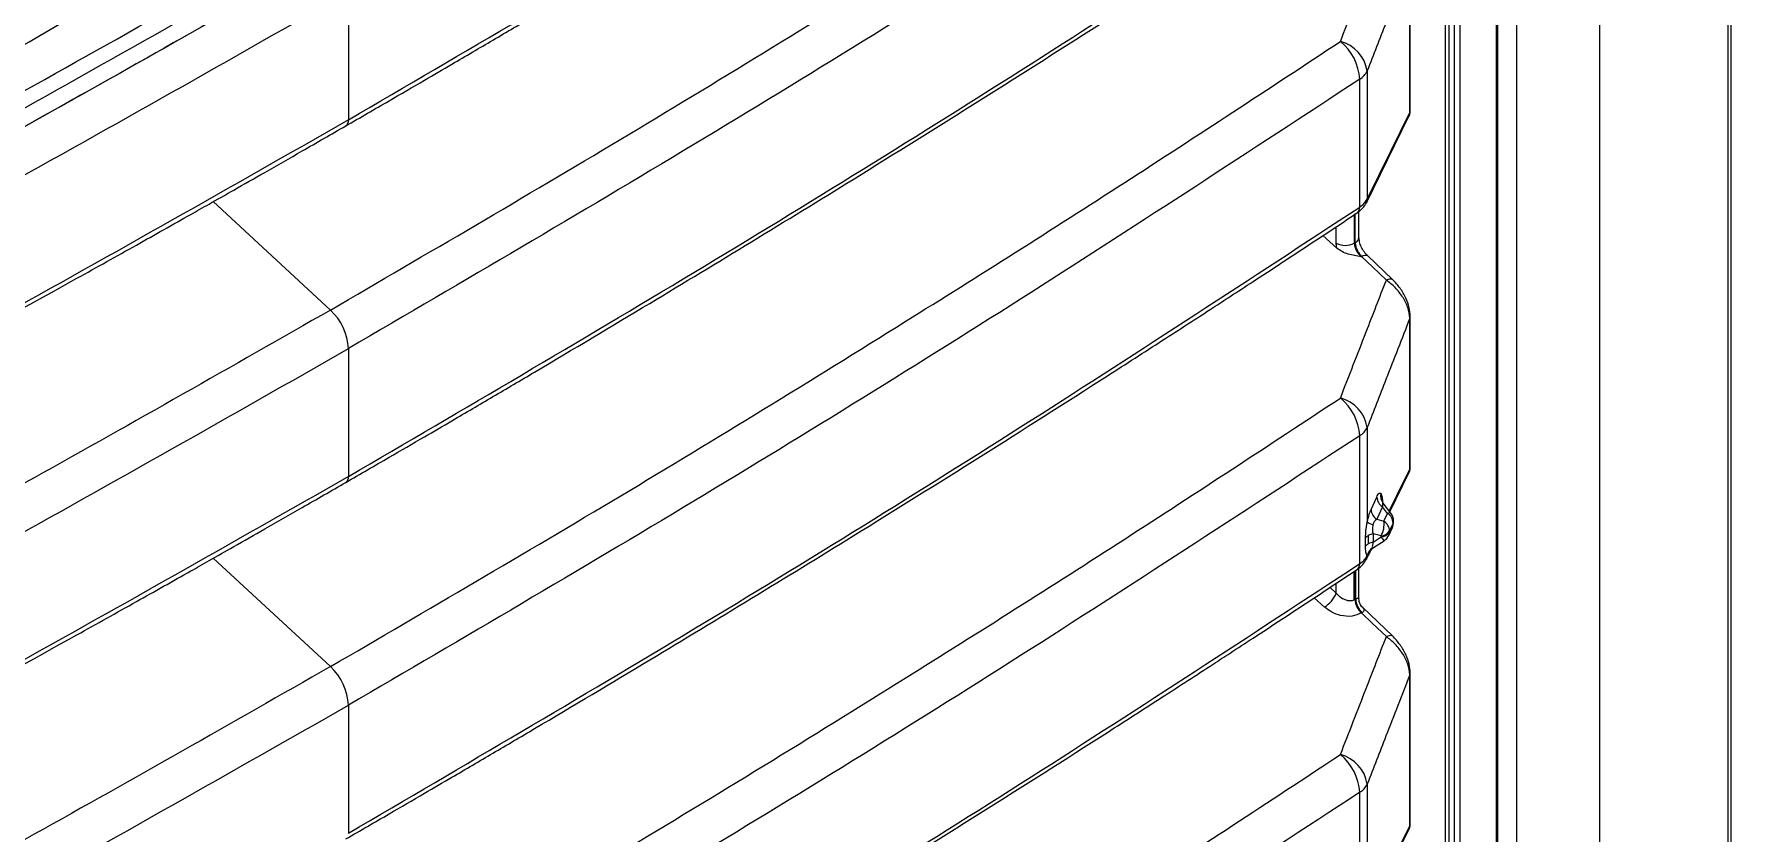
# Model space of a CAD drawing. Header units: millimetres. Extents: x -356 to 237, y 0 to 365.
# Drawn here: x -198.15 to -191.54, y 218.65 to 221.76 of the extents above; entities that cross this region are included whole.
import ezdxf

# ---------------------------------------------------------------- set-up
doc = ezdxf.new("R2010")
doc.units = ezdxf.units.MM

msp = doc.modelspace()

# ---------------------------------------------------------------- linework, layer by layer
at = {"color": 7, "linetype": 'Continuous', "lineweight": 25}
for p, q in [((-191.5528, 214.2075), (-191.5528, 225.4723)), ((-191.5412, 214.2583), (-191.5412, 225.4886)), ((-192.6539, 224.9643), (-192.6539, 213.2165)), ((-192.6397, 224.9443), (-192.6397, 213.1988)), ((-192.617, 213.1878), (-192.617, 224.9293)), ((-192.5967, 224.9195), (-192.5967, 213.1883)), ((-192.4551, 224.8508), (-192.4551, 213.1135)), ((-192.4507, 224.8487), (-192.4507, 213.1073)), ((-192.4497, 224.8482), (-192.4497, 213.1068)), ((-192.375, 213.0706), (-192.375, 224.8212)), ((-192.0533, 224.8351), (-192.0533, 213.1292)), ((-192.7916, 221.4525), (-192.7916, 222.0398)), ((-192.7899, 221.46), (-192.7899, 222.0473)), ((-196.9226, 221.9218), (-196.9226, 221.4239)), ((-192.9866, 221.0846), (-192.9866, 221.5825)), ((-192.957, 221.6146), (-192.957, 221.116)), ((-192.9604, 221.1016), (-192.795, 221.4381)), ((-197.4487, 221.1059), (-196.9929, 220.6837)), ((-193.0077, 221.0585), (-193.0077, 220.9443)), ((-193.0041, 220.9462), (-193.0041, 221.0589)), ((-192.9895, 220.9666), (-192.9895, 221.0681)), ((-193.076, 220.9251), (-193.1299, 220.9737)), ((-193.0778, 220.9439), (-193.0778, 221.0082)), ((-192.8592, 220.8034), (-192.9556, 220.8951)), ((-192.7916, 220.0644), (-192.7916, 220.6517)), ((-192.7899, 220.0719), (-192.7899, 220.6592)), ((-196.9226, 220.5336), (-196.9226, 220.0358)), ((-192.9866, 219.6965), (-192.9866, 220.1944)), ((-192.957, 220.2265), (-192.957, 219.8596)), ((-192.8695, 219.8984), (-192.795, 220.0499)), ((-192.9423, 219.9073), (-192.9199, 219.9555)), ((-192.898, 219.9179), (-192.9204, 219.8696)), ((-192.8784, 219.8924), (-192.898, 219.9179)), ((-192.865, 219.8926), (-192.8952, 219.932)), ((-192.9204, 219.8696), (-192.8926, 219.8619)), ((-192.8926, 219.8619), (-192.8784, 219.8924)), ((-192.8736, 219.8067), (-192.8594, 219.8373)), ((-192.8564, 219.8548), (-192.8706, 219.8242)), ((-192.8706, 219.8203), (-192.8564, 219.8509)), ((-192.8564, 219.8509), (-192.8564, 219.8548)), ((-192.8547, 219.8583), (-192.8547, 219.8622)), ((-192.964, 219.7647), (-192.964, 219.7968)), ((-192.9536, 219.8056), (-192.9536, 219.7735)), ((-192.9035, 219.8042), (-192.9337, 219.8127)), ((-192.9337, 219.8127), (-192.9337, 219.7805)), ((-192.9337, 219.7805), (-192.9035, 219.8003)), ((-192.9328, 219.7589), (-192.8915, 219.7859)), ((-192.9035, 219.8003), (-192.9035, 219.8042)), ((-192.8706, 219.8242), (-192.8706, 219.8203)), ((-197.4487, 219.7178), (-196.9929, 219.2956)), ((-192.9604, 219.7134), (-192.9409, 219.7532)), ((-192.9413, 219.7535), (-192.944, 219.7479)), ((-193.0076, 219.5561), (-193.0076, 219.6665)), ((-193.005, 219.6682), (-193.005, 219.5577)), ((-193.0017, 219.5597), (-193.0017, 219.6704)), ((-192.9897, 219.5595), (-192.9897, 219.6798)), ((-193.1021, 219.6039), (-193.0777, 219.5819)), ((-193.0777, 219.5819), (-193.0777, 219.6201)), ((-193.1234, 219.5275), (-193.1633, 219.5634)), ((-193.0076, 219.5561), (-193.0056, 219.5573)), ((-192.8592, 219.4153), (-192.9749, 219.5254)), ((-192.7916, 218.6763), (-192.7916, 219.2636)), ((-192.7899, 218.6838), (-192.7899, 219.2711)), ((-196.9226, 219.1455), (-196.9226, 218.6477)), ((-192.9866, 218.3084), (-192.9866, 218.8063)), ((-192.957, 218.8384), (-192.957, 218.3398)), ((-192.9604, 218.3253), (-192.795, 218.6618))]:
    msp.add_line(p, q, dxfattribs=at)
at = {"color": 7, "linetype": 'Continuous', "lineweight": 25, "flags": 128}
for points in [[(-192.957, 221.116), (-192.8644, 221.3044), (-192.7916, 221.4525)], [(-192.7916, 221.4525), (-192.7925, 221.4449), (-192.795, 221.438)], [(-192.957, 221.116), (-192.958, 221.1084), (-192.9604, 221.1015)], [(-192.9791, 220.8926), (-192.9725, 220.8956), (-192.9665, 220.8973), (-192.9614, 220.8976), (-192.9573, 220.8964), (-192.9556, 220.8951)], [(-192.8827, 220.8008), (-192.9367, 220.8522), (-192.9791, 220.8926)], [(-192.8827, 220.8008), (-192.8761, 220.8039), (-192.8701, 220.8055), (-192.865, 220.8058), (-192.861, 220.8046), (-192.8593, 220.8034)], [(-192.8717, 219.9014), (-192.8421, 219.9616), (-192.7916, 220.0644)], [(-192.7916, 220.0644), (-192.7925, 220.0568), (-192.795, 220.0499)], [(-192.865, 219.8926), (-192.8653, 219.893), (-192.8673, 219.894), (-192.8702, 219.8943), (-192.8739, 219.8937), (-192.8784, 219.8924)], [(-192.9571, 219.7263), (-192.9583, 219.719), (-192.9604, 219.7134)], [(-192.8827, 219.4127), (-192.9367, 219.4641), (-192.9792, 219.5045)], [(-192.8827, 219.4127), (-192.8761, 219.4157), (-192.8701, 219.4174), (-192.865, 219.4177), (-192.861, 219.4165), (-192.8593, 219.4153)], [(-192.957, 218.3398), (-192.8644, 218.5282), (-192.7916, 218.6763)], [(-192.7916, 218.6763), (-192.7925, 218.6687), (-192.795, 218.6618)]]:
    msp.add_lwpolyline(points, dxfattribs=at)
at = {"color": 7, "linetype": 'Continuous', "lineweight": 25}
for centre, radius, start, end in [((-193.191, 221.5709), 0.2047, 3.25799, 50.81152), ((-193.0999, 221.5897), 0.145, 9.88648, 74.71258), ((-193.0292, 221.6514), 0.081, 301.72305, 332.99182), ((-196.9473, 221.4213), 0.0249, 305.30051, 5.98752), ((-192.8399, 221.46), 0.05, 333.8304, 359.99987), ((-192.8073, 221.4601), 0.0174, 334.46411, 359.84454), ((-193.0117, 221.0821), 0.0252, 306.4922, 5.62867), ((-193.0134, 220.9684), 0.024, 292.80809, 355.87102), ((-193.0431, 221.0127), 0.077, 243.23386, 297.34356), ((-197.1416, 220.5224), 0.2193, 2.9271, 47.31909), ((-192.8074, 220.6593), 0.0175, 334.49543, 359.63055), ((-193.191, 220.1828), 0.2047, 3.25799, 50.81152), ((-193.0999, 220.2016), 0.145, 9.88648, 74.71258), ((-193.0292, 220.2633), 0.081, 301.72374, 332.99112), ((-196.9473, 220.0332), 0.0249, 305.30051, 5.98752), ((-192.8399, 220.0719), 0.05, 333.82907, 0.00053), ((-192.8073, 220.0719), 0.0174, 334.46117, 359.84552), ((-192.8571, 219.9612), 0.0481, 169.01846, 217.1782), ((-192.8945, 219.9099), 0.0479, 183.21313, 237.37811), ((-192.8721, 219.9582), 0.0479, 183.21205, 237.37842), ((-192.9235, 219.8958), 0.0493, 227.188, 256.39527), ((-192.9805, 219.8486), 0.0888, 330.06437, 8.60237), ((-192.9184, 219.8215), 0.0479, 3.21287, 57.37837), ((-192.9042, 219.8521), 0.0479, 3.21328, 57.37718), ((-192.9047, 219.8622), 0.05, 359.99983, 37.44659), ((-192.9047, 219.8583), 0.05, 335.10192, 359.99961), ((-192.8885, 219.8507), 0.0321, 335.26523, 0.27577), ((-192.8722, 219.8623), 0.0175, 334.49268, 359.81187), ((-192.8722, 219.8584), 0.0175, 334.49268, 359.81187), ((-192.9367, 219.7752), 0.0348, 118.88661, 141.54939), ((-192.9367, 219.743), 0.0348, 118.89562, 141.54038), ((-192.9227, 219.7502), 0.0635, 99.90789, 119.05696), ((-192.9227, 219.718), 0.0635, 99.90468, 119.05717), ((-192.9077, 219.8481), 0.0441, 275.47058, 327.15664), ((-192.9077, 219.8442), 0.0441, 275.47395, 327.15327), ((-192.8552, 219.8283), 0.0558, 210.10588, 229.3876), ((-192.9189, 219.8278), 0.05, 303.22985, 335.10364), ((-192.9027, 219.8201), 0.0321, 335.26522, 0.27476), ((-192.9073, 219.7159), 0.0516, 123.46665, 168.44091), ((-192.9071, 219.7159), 0.0511, 123.41074, 168.23629), ((-192.9145, 219.7393), 0.0307, 145.34736, 163.80082), ((-193.0117, 219.694), 0.0252, 306.52928, 5.59159), ((-193.1818, 219.623), 0.1119, 301.43107, 338.44327), ((-192.9321, 219.5611), 0.0736, 182.92423, 230.21173), ((-192.9332, 219.5606), 0.0718, 182.32938, 230.77216), ((-192.932, 219.5592), 0.0697, 179.61463, 229.66406), ((-197.1416, 219.1343), 0.2193, 2.9271, 47.31909), ((-192.8074, 219.2711), 0.0175, 334.4945, 359.63346), ((-193.191, 218.7946), 0.2047, 3.25805, 50.81156), ((-193.0999, 218.8135), 0.145, 9.88664, 74.71255), ((-193.0292, 218.8751), 0.081, 301.7225, 332.99237), ((-192.8399, 218.6838), 0.05, 333.82973, 0.0002), ((-192.8073, 218.6838), 0.0174, 334.46363, 359.84404)]:
    msp.add_arc(centre, radius, start, end, dxfattribs=at)
for points, knots in [([(-196.9329, 221.401), (-196.8767, 221.4335), (-196.7746, 221.4926), (-196.6369, 221.5727), (-196.5285, 221.6361), (-196.4396, 221.6882), (-196.3596, 221.7353), (-196.2793, 221.7826), (-196.0756, 221.9031), (-195.6337, 222.1667), (-194.8885, 222.6212), (-194.2248, 223.039), (-193.7595, 223.3384), (-193.6003, 223.4415), (-193.4832, 223.5178), (-193.3941, 223.576), (-193.2819, 223.6496), (-193.1468, 223.7386), (-193.0493, 223.8032), (-192.9967, 223.8381)], [0, 0, 0, 0, 0.042069, 0.076456, 0.103187, 0.123435, 0.143202, 0.163348, 0.183831, 0.296541, 0.496695, 0.749361, 0.804605, 0.855199, 0.872214, 0.895197, 0.92417, 0.959112, 1, 1, 1, 1]), ([(-196.9226, 221.4239), (-196.4733, 221.6869), (-195.58, 222.2098), (-194.2674, 223.0221), (-193.4118, 223.5824), (-192.9866, 223.8608)], [0, 0, 0, 0, 0.337311, 0.670686, 1, 1, 1, 1]), ([(-196.9929, 220.6837), (-196.6153, 220.9041), (-195.8639, 221.3427), (-194.835, 221.9742), (-193.9018, 222.5646), (-193.3409, 222.9338), (-193.0616, 223.1177)], [0, 0, 0, 0, 0.2836267, 0.5644251, 0.7830872, 1, 1, 1, 1]), ([(-192.9866, 222.9706), (-193.4118, 222.6922), (-194.2674, 222.1318), (-195.58, 221.3196), (-196.4732, 220.7967), (-196.9226, 220.5336)], [0, 0, 0, 0, 0.329334, 0.662665, 1, 1, 1, 1]), ([(-196.9329, 220.0129), (-196.8767, 220.0454), (-196.7746, 220.1045), (-196.6369, 220.1846), (-196.5285, 220.248), (-196.4396, 220.3001), (-196.3596, 220.3471), (-196.2793, 220.3945), (-196.0756, 220.5149), (-195.6337, 220.7786), (-194.8885, 221.2331), (-194.2248, 221.6508), (-193.7595, 221.9502), (-193.6003, 222.0534), (-193.4832, 222.1297), (-193.3941, 222.1879), (-193.2819, 222.2615), (-193.1468, 222.3504), (-193.0493, 222.4151), (-192.9967, 222.45)], [0, 0, 0, 0, 0.042069, 0.076456, 0.103187, 0.123435, 0.143202, 0.163348, 0.183831, 0.296541, 0.496695, 0.749361, 0.804605, 0.855199, 0.872214, 0.895197, 0.92417, 0.959112, 1, 1, 1, 1]), ([(-196.9226, 220.0358), (-196.4733, 220.2988), (-195.58, 220.8217), (-194.2674, 221.634), (-193.4118, 222.1943), (-192.9866, 222.4727)], [0, 0, 0, 0, 0.3373113, 0.6706864, 1, 1, 1, 1]), ([(-200.9637, 220.0637), (-200.3299, 220.4454), (-199.0647, 221.2074), (-197.7875, 221.9492), (-197.1502, 222.3194)], [0, 0, 0, 0, 0.500943, 1, 1, 1, 1]), ([(-200.9637, 220.0637), (-200.5155, 220.2936), (-199.6238, 220.7509), (-198.3081, 221.4619), (-197.4464, 221.9528), (-197.0179, 222.1969)], [0, 0, 0, 0, 0.3368448, 0.6701976, 1, 1, 1, 1]), ([(-193.0616, 221.7296), (-193.0282, 221.8154), (-192.9687, 221.9685), (-192.909, 222.1216), (-192.8827, 222.1889)], [0, 0, 0, 0, 0.560221, 1, 1, 1, 1]), ([(-196.9928, 222.1433), (-197.4473, 221.8846), (-198.3616, 221.3641), (-199.7592, 220.6119), (-200.7074, 220.129), (-201.1841, 219.8863)], [0, 0, 0, 0, 0.3295466, 0.662928, 1, 1, 1, 1]), ([(-196.9929, 222.0718), (-197.3764, 221.8529), (-198.147, 221.4131), (-199.2373, 220.8214), (-200.259, 220.2833), (-200.8917, 219.963), (-201.2091, 219.8024)], [0, 0, 0, 0, 0.2765897, 0.5558309, 0.7771054, 1, 1, 1, 1]), ([(-196.9928, 222.0716), (-197.3739, 221.854), (-198.1401, 221.4167), (-199.224, 220.8282), (-200.2397, 220.2929), (-200.8685, 219.9744), (-201.1841, 219.8145)], [0, 0, 0, 0, 0.276557, 0.555837, 0.777125, 1, 1, 1, 1]), ([(-192.7916, 222.0398), (-192.8225, 221.9605), (-192.8777, 221.8188), (-192.9328, 221.677), (-192.957, 221.6146)], [0, 0, 0, 0, 0.559796, 1, 1, 1, 1]), ([(-201.1439, 219.6496), (-200.6637, 219.8939), (-199.7087, 220.3798), (-198.3011, 221.1371), (-197.3803, 221.6612), (-196.9226, 221.9218)], [0, 0, 0, 0, 0.337085, 0.670424, 1, 1, 1, 1]), ([(-196.9929, 219.2956), (-196.6153, 219.516), (-195.8639, 219.9546), (-194.835, 220.5861), (-193.9018, 221.1765), (-193.3409, 221.5457), (-193.0616, 221.7296)], [0, 0, 0, 0, 0.2836267, 0.5644251, 0.7830872, 1, 1, 1, 1]), ([(-192.9866, 221.5825), (-193.4118, 221.304), (-194.2674, 220.7437), (-195.58, 219.9314), (-196.4732, 219.4085), (-196.9226, 219.1455)], [0, 0, 0, 0, 0.329334, 0.662665, 1, 1, 1, 1]), ([(-196.9226, 221.4239), (-197.3803, 221.1633), (-198.3011, 220.6392), (-199.7088, 219.8819), (-200.6638, 219.396), (-201.1439, 219.1517)], [0, 0, 0, 0, 0.329581, 0.662932, 1, 1, 1, 1]), ([(-201.1543, 219.1288), (-201.0943, 219.159), (-200.9852, 219.2138), (-200.8383, 219.2881), (-200.7224, 219.347), (-200.6275, 219.3954), (-200.5419, 219.4391), (-200.4561, 219.4831), (-200.2383, 219.595), (-199.7656, 219.8403), (-198.967, 220.2636), (-198.2546, 220.6535), (-197.7543, 220.9333), (-197.5831, 221.0297), (-197.457, 221.1011), (-197.361, 221.1556), (-197.2403, 221.2245), (-197.0947, 221.3078), (-196.9896, 221.3683), (-196.9329, 221.401)], [0, 0, 0, 0, 0.04202, 0.076369, 0.103073, 0.123301, 0.14305, 0.163179, 0.183646, 0.296285, 0.49639, 0.749134, 0.804416, 0.85505, 0.87208, 0.895085, 0.924087, 0.959066, 1, 1, 1, 1]), ([(-192.9967, 221.0619), (-192.9885, 221.068), (-192.9738, 221.0789), (-192.9645, 221.0946), (-192.9604, 221.1016)], [0, 0, 0, 0, 0.555924, 1, 1, 1, 1]), ([(-192.9866, 221.0846), (-192.9803, 221.0892), (-192.9683, 221.0977), (-192.9606, 221.1102), (-192.957, 221.116)], [0, 0, 0, 0, 0.531587, 1, 1, 1, 1]), ([(-196.9329, 218.6248), (-196.8767, 218.6573), (-196.7746, 218.7163), (-196.6369, 218.7965), (-196.5285, 218.8598), (-196.4396, 218.912), (-196.3596, 218.959), (-196.2793, 219.0064), (-196.0756, 219.1268), (-195.6337, 219.3905), (-194.8885, 219.845), (-194.2248, 220.2627), (-193.7595, 220.5621), (-193.6003, 220.6653), (-193.4832, 220.7416), (-193.3941, 220.7998), (-193.2819, 220.8734), (-193.1468, 220.9623), (-193.0493, 221.027), (-192.9967, 221.0619)], [0, 0, 0, 0, 0.0420692, 0.0764559, 0.1031874, 0.1234355, 0.1432023, 0.1633481, 0.183831, 0.296541, 0.4966948, 0.7493607, 0.8046049, 0.8551994, 0.8722136, 0.8951971, 0.9241697, 0.9591119, 1, 1, 1, 1]), ([(-196.9226, 218.6477), (-196.4733, 218.9107), (-195.58, 219.4336), (-194.2674, 220.2458), (-193.4118, 220.8062), (-192.9866, 221.0846)], [0, 0, 0, 0, 0.337311, 0.670686, 1, 1, 1, 1]), ([(-192.9556, 220.8951), (-192.9605, 220.9004), (-192.9702, 220.9109), (-192.9806, 220.9294), (-192.9879, 220.9481), (-192.989, 220.9607), (-192.9895, 220.9667)], [0, 0, 0, 0, 0.2636625, 0.5302069, 0.7809419, 1, 1, 1, 1]), ([(-193.076, 220.9251), (-193.0766, 220.9287), (-193.0775, 220.9349), (-193.0777, 220.9412), (-193.0778, 220.9439)], [0, 0, 0, 0, 0.571718, 1, 1, 1, 1]), ([(-192.9809, 220.8916), (-192.9978, 220.8943), (-193.0233, 220.8984), (-193.0557, 220.91), (-193.0693, 220.9201), (-193.076, 220.9251)], [0, 0, 0, 0, 0.503933, 0.756068, 1, 1, 1, 1]), ([(-193.0077, 220.9443), (-193.007, 220.9447), (-193.0058, 220.9453), (-193.0047, 220.946), (-193.0041, 220.9462)], [0, 0, 0, 0, 0.559953, 1, 1, 1, 1]), ([(-193.0077, 220.9443), (-193.0072, 220.9397), (-193.0061, 220.93), (-193.0002, 220.916), (-192.992, 220.9026), (-192.9846, 220.8952), (-192.9809, 220.8916)], [0, 0, 0, 0, 0.228453, 0.481811, 0.744772, 1, 1, 1, 1]), ([(-193.0041, 220.9462), (-193.0037, 220.9416), (-193.0027, 220.9319), (-192.9972, 220.9177), (-192.9896, 220.904), (-192.9825, 220.8964), (-192.9791, 220.8926)], [0, 0, 0, 0, 0.229621, 0.484373, 0.747374, 1, 1, 1, 1]), ([(-192.9791, 220.8926), (-192.9794, 220.8924), (-192.98, 220.8921), (-192.9806, 220.8918), (-192.9809, 220.8916)], [0, 0, 0, 0, 0.560032, 1, 1, 1, 1]), ([(-193.0616, 220.3414), (-193.0282, 220.4272), (-192.9687, 220.5804), (-192.909, 220.7335), (-192.8827, 220.8008)], [0, 0, 0, 0, 0.560221, 1, 1, 1, 1]), ([(-192.7916, 220.6517), (-192.7935, 220.6658), (-192.7973, 220.6951), (-192.8189, 220.7354), (-192.847, 220.7721), (-192.871, 220.7914), (-192.8827, 220.8008)], [0, 0, 0, 0, 0.234498, 0.48985, 0.749261, 1, 1, 1, 1]), ([(-192.7899, 220.6591), (-192.7908, 220.6705), (-192.7928, 220.6951), (-192.8069, 220.7321), (-192.8282, 220.7701), (-192.8488, 220.7921), (-192.8592, 220.8034)], [0, 0, 0, 0, 0.207633, 0.450372, 0.719074, 1, 1, 1, 1]), ([(-196.9929, 220.6837), (-197.3764, 220.4648), (-198.147, 220.025), (-199.2373, 219.4333), (-200.259, 218.8951), (-200.8917, 218.5749), (-201.2091, 218.4142)], [0, 0, 0, 0, 0.27659, 0.555831, 0.777105, 1, 1, 1, 1]), ([(-192.7916, 220.6517), (-192.8225, 220.5724), (-192.8777, 220.4307), (-192.9328, 220.2889), (-192.957, 220.2265)], [0, 0, 0, 0, 0.559795, 1, 1, 1, 1]), ([(-201.1439, 218.2615), (-200.6637, 218.5058), (-199.7087, 218.9917), (-198.3011, 219.749), (-197.3803, 220.2731), (-196.9226, 220.5336)], [0, 0, 0, 0, 0.337085, 0.670424, 1, 1, 1, 1]), ([(-196.9929, 217.9075), (-196.6153, 218.1279), (-195.8639, 218.5665), (-194.835, 219.198), (-193.9018, 219.7884), (-193.3409, 220.1576), (-193.0616, 220.3414)], [0, 0, 0, 0, 0.283627, 0.564425, 0.783087, 1, 1, 1, 1]), ([(-192.9866, 220.1944), (-193.4118, 219.9159), (-194.2674, 219.3556), (-195.58, 218.5433), (-196.4732, 218.0204), (-196.9226, 217.7574)], [0, 0, 0, 0, 0.3293338, 0.6626655, 1, 1, 1, 1]), ([(-196.9226, 220.0358), (-197.3803, 219.7752), (-198.3011, 219.2511), (-199.7088, 218.4938), (-200.6638, 218.0079), (-201.1439, 217.7636)], [0, 0, 0, 0, 0.329581, 0.662932, 1, 1, 1, 1]), ([(-201.1543, 217.7407), (-201.0943, 217.7708), (-200.9852, 217.8256), (-200.8383, 217.9), (-200.7224, 217.9589), (-200.6275, 218.0073), (-200.5419, 218.051), (-200.4561, 218.095), (-200.2383, 218.2069), (-199.7656, 218.4521), (-198.967, 218.8755), (-198.2546, 219.2654), (-197.7543, 219.5452), (-197.5831, 219.6416), (-197.457, 219.713), (-197.361, 219.7675), (-197.2403, 219.8364), (-197.0947, 219.9196), (-196.9896, 219.9802), (-196.9329, 220.0129)], [0, 0, 0, 0, 0.0420196, 0.0763689, 0.1030728, 0.1233015, 0.1430504, 0.1631792, 0.1836458, 0.2962846, 0.4963901, 0.7491343, 0.8044157, 0.8550502, 0.87208, 0.8950852, 0.9240867, 0.9590657, 1, 1, 1, 1]), ([(-192.9199, 219.9555), (-192.9177, 219.9623), (-192.9147, 219.9713), (-192.9064, 219.9706), (-192.9043, 219.9704)], [0, 0, 0, 0, 0.746574, 1, 1, 1, 1]), ([(-192.9043, 219.9704), (-192.9024, 219.9655), (-192.8978, 219.9538), (-192.8981, 219.9412), (-192.8982, 219.9338)], [0, 0, 0, 0, 0.412528, 1, 1, 1, 1]), ([(-192.957, 219.8596), (-192.9548, 219.8694), (-192.9512, 219.8857), (-192.9449, 219.9011), (-192.9423, 219.9073)], [0, 0, 0, 0, 0.601282, 1, 1, 1, 1]), ([(-192.8954, 219.9322), (-192.8958, 219.9323), (-192.8972, 219.9327), (-192.898, 219.9257), (-192.898, 219.9214), (-192.898, 219.9179)], [0, 0, 0, 0, 0.079856, 0.239016, 1, 1, 1, 1]), ([(-192.964, 219.7968), (-192.9636, 219.8068), (-192.963, 219.8223), (-192.9598, 219.8432), (-192.958, 219.8542), (-192.957, 219.8596)], [0, 0, 0, 0, 0.473268, 0.736649, 1, 1, 1, 1]), ([(-192.9351, 219.8479), (-192.9358, 219.8447), (-192.9372, 219.8385), (-192.9377, 219.8293), (-192.9366, 219.8206), (-192.9346, 219.8154), (-192.9337, 219.8127)], [0, 0, 0, 0, 0.268629, 0.534521, 0.762738, 1, 1, 1, 1]), ([(-192.9204, 219.8696), (-192.9237, 219.8668), (-192.9288, 219.8624), (-192.9331, 219.8545), (-192.9344, 219.8501), (-192.9351, 219.8479)], [0, 0, 0, 0, 0.489034, 0.741729, 1, 1, 1, 1]), ([(-192.9337, 219.7805), (-192.9346, 219.778), (-192.9361, 219.7735), (-192.9374, 219.7672), (-192.9378, 219.7622), (-192.9363, 219.7599), (-192.9358, 219.759)], [0, 0, 0, 0, 0.361498, 0.636926, 0.858984, 1, 1, 1, 1]), ([(-192.9967, 219.6738), (-192.9885, 219.6798), (-192.9738, 219.6908), (-192.9645, 219.7065), (-192.9604, 219.7134)], [0, 0, 0, 0, 0.555924, 1, 1, 1, 1]), ([(-192.9866, 219.6965), (-192.9805, 219.7008), (-192.9691, 219.709), (-192.9615, 219.7207), (-192.9579, 219.7263)], [0, 0, 0, 0, 0.5302614, 1, 1, 1, 1]), ([(-192.9579, 219.7263), (-192.9596, 219.7313), (-192.9639, 219.7437), (-192.964, 219.7569), (-192.964, 219.7647)], [0, 0, 0, 0, 0.408339, 1, 1, 1, 1]), ([(-192.9571, 219.7263), (-192.9572, 219.7263), (-192.9575, 219.7263), (-192.9577, 219.7263), (-192.9579, 219.7263)], [0, 0, 0, 0, 0.545122, 1, 1, 1, 1]), ([(-192.944, 219.7479), (-192.9462, 219.743), (-192.9496, 219.7353), (-192.955, 219.7288), (-192.9571, 219.7263)], [0, 0, 0, 0, 0.624495, 1, 1, 1, 1]), ([(-192.9409, 219.7532), (-192.9408, 219.7531), (-192.9405, 219.7521), (-192.937, 219.757), (-192.9346, 219.758), (-192.933, 219.7588)], [0, 0, 0, 0, 0.026976, 0.323429, 1, 1, 1, 1]), ([(-192.9358, 219.759), (-192.9357, 219.7589), (-192.9355, 219.7587), (-192.9353, 219.7586), (-192.9352, 219.7586)], [0, 0, 0, 0, 0.5864429, 1, 1, 1, 1]), ([(-192.9352, 219.7586), (-192.9345, 219.7584), (-192.9336, 219.7582), (-192.933, 219.7588), (-192.9329, 219.759)], [0, 0, 0, 0, 0.752242, 1, 1, 1, 1]), ([(-196.9329, 217.2367), (-196.8767, 217.2692), (-196.7746, 217.3282), (-196.6369, 217.4084), (-196.5285, 217.4717), (-196.4396, 217.5238), (-196.3596, 217.5709), (-196.2793, 217.6183), (-196.0756, 217.7387), (-195.6337, 218.0024), (-194.8885, 218.4568), (-194.2248, 218.8746), (-193.7595, 219.174), (-193.6003, 219.2772), (-193.4832, 219.3535), (-193.3941, 219.4117), (-193.2819, 219.4852), (-193.1468, 219.5742), (-193.0493, 219.6389), (-192.9967, 219.6738)], [0, 0, 0, 0, 0.042069, 0.076456, 0.103187, 0.123435, 0.143202, 0.163348, 0.183831, 0.296541, 0.496695, 0.749361, 0.804605, 0.855199, 0.872214, 0.895197, 0.92417, 0.959112, 1, 1, 1, 1]), ([(-196.9226, 217.2596), (-196.4733, 217.5226), (-195.58, 218.0455), (-194.2674, 218.8577), (-193.4118, 219.418), (-192.9866, 219.6965)], [0, 0, 0, 0, 0.337311, 0.670686, 1, 1, 1, 1]), ([(-193.0777, 219.5819), (-193.076, 219.5799), (-193.0739, 219.5774), (-193.0715, 219.575), (-193.0709, 219.5744), (-193.0707, 219.5742), (-193.0707, 219.5742), (-193.0681, 219.5717), (-193.0601, 219.5648), (-193.0478, 219.5576), (-193.0347, 219.5535), (-193.025, 219.5522), (-193.0158, 219.5527), (-193.0102, 219.555), (-193.0076, 219.5561)], [0, 0, 0, 0, 0.097067, 0.122203, 0.12885, 0.130687, 0.131234, 0.131538, 0.264076, 0.526561, 0.659071, 0.775805, 0.893603, 1, 1, 1, 1]), ([(-192.9792, 219.5045), (-192.9914, 219.4993), (-193.0176, 219.4882), (-193.0587, 219.4932), (-193.0953, 219.506), (-193.1142, 219.5204), (-193.1234, 219.5275)], [0, 0, 0, 0, 0.254583, 0.542164, 0.775245, 1, 1, 1, 1]), ([(-193.0056, 219.5573), (-193.0055, 219.5574), (-193.0053, 219.5575), (-193.0051, 219.5576), (-193.005, 219.5577)], [0, 0, 0, 0, 0.563054, 1, 1, 1, 1]), ([(-193.005, 219.5577), (-193.0044, 219.5581), (-193.0033, 219.5588), (-193.0022, 219.5594), (-193.0017, 219.5597)], [0, 0, 0, 0, 0.563953, 1, 1, 1, 1]), ([(-193.0017, 219.5597), (-192.9998, 219.5606), (-192.9967, 219.562), (-192.9905, 219.5636), (-192.9905, 219.5607), (-192.9905, 219.5595)], [0, 0, 0, 0, 0.495316, 0.788186, 1, 1, 1, 1]), ([(-192.9747, 219.5252), (-192.9787, 219.5299), (-192.9848, 219.5373), (-192.989, 219.5498), (-192.9895, 219.5567), (-192.9897, 219.5602)], [0, 0, 0, 0, 0.467445, 0.729129, 1, 1, 1, 1]), ([(-192.9786, 219.505), (-192.9787, 219.5049), (-192.9789, 219.5047), (-192.9791, 219.5046), (-192.9792, 219.5045)], [0, 0, 0, 0, 0.557, 1, 1, 1, 1]), ([(-192.9771, 219.5061), (-192.9774, 219.5059), (-192.9779, 219.5055), (-192.9784, 219.5051), (-192.9786, 219.505)], [0, 0, 0, 0, 0.55617, 1, 1, 1, 1]), ([(-192.975, 219.5252), (-192.9747, 219.525), (-192.9716, 219.5231), (-192.9691, 219.5169), (-192.9722, 219.51), (-192.9754, 219.5075), (-192.9771, 219.5061)], [0, 0, 0, 0, 0.0463799, 0.4799572, 0.7070493, 1, 1, 1, 1]), ([(-193.0616, 218.9533), (-193.0282, 219.0391), (-192.9687, 219.1923), (-192.909, 219.3454), (-192.8827, 219.4127)], [0, 0, 0, 0, 0.560221, 1, 1, 1, 1]), ([(-192.7916, 219.2636), (-192.7935, 219.2777), (-192.7973, 219.307), (-192.8189, 219.3473), (-192.847, 219.384), (-192.871, 219.4032), (-192.8827, 219.4127)], [0, 0, 0, 0, 0.234498, 0.48985, 0.749261, 1, 1, 1, 1]), ([(-192.7899, 219.271), (-192.7908, 219.2823), (-192.7928, 219.307), (-192.8069, 219.344), (-192.8282, 219.382), (-192.8488, 219.404), (-192.8592, 219.4153)], [0, 0, 0, 0, 0.207633, 0.450372, 0.719074, 1, 1, 1, 1]), ([(-196.9929, 219.2956), (-197.3764, 219.0767), (-198.147, 218.6368), (-199.2373, 218.0451), (-200.259, 217.507), (-200.8917, 217.1868), (-201.2091, 217.0261)], [0, 0, 0, 0, 0.27659, 0.555831, 0.777105, 1, 1, 1, 1]), ([(-192.7916, 219.2636), (-192.8225, 219.1843), (-192.8777, 219.0425), (-192.9328, 218.9008), (-192.957, 218.8384)], [0, 0, 0, 0, 0.559795, 1, 1, 1, 1]), ([(-201.1439, 216.8734), (-200.6637, 217.1177), (-199.7087, 217.6036), (-198.3011, 218.3608), (-197.3803, 218.885), (-196.9226, 219.1455)], [0, 0, 0, 0, 0.337085, 0.670424, 1, 1, 1, 1]), ([(-196.9929, 216.5193), (-196.6153, 216.7397), (-195.8639, 217.1784), (-194.835, 217.8099), (-193.9018, 218.4003), (-193.3409, 218.7695), (-193.0616, 218.9533)], [0, 0, 0, 0, 0.283627, 0.564425, 0.783087, 1, 1, 1, 1]), ([(-192.9866, 218.8063), (-193.4118, 218.5278), (-194.2674, 217.9675), (-195.58, 217.1552), (-196.4732, 216.6323), (-196.9226, 216.3693)], [0, 0, 0, 0, 0.329334, 0.662665, 1, 1, 1, 1])]:
    msp.add_open_spline(points, degree=3, knots=knots, dxfattribs=at)

doc.saveas('drawing.dxf')
